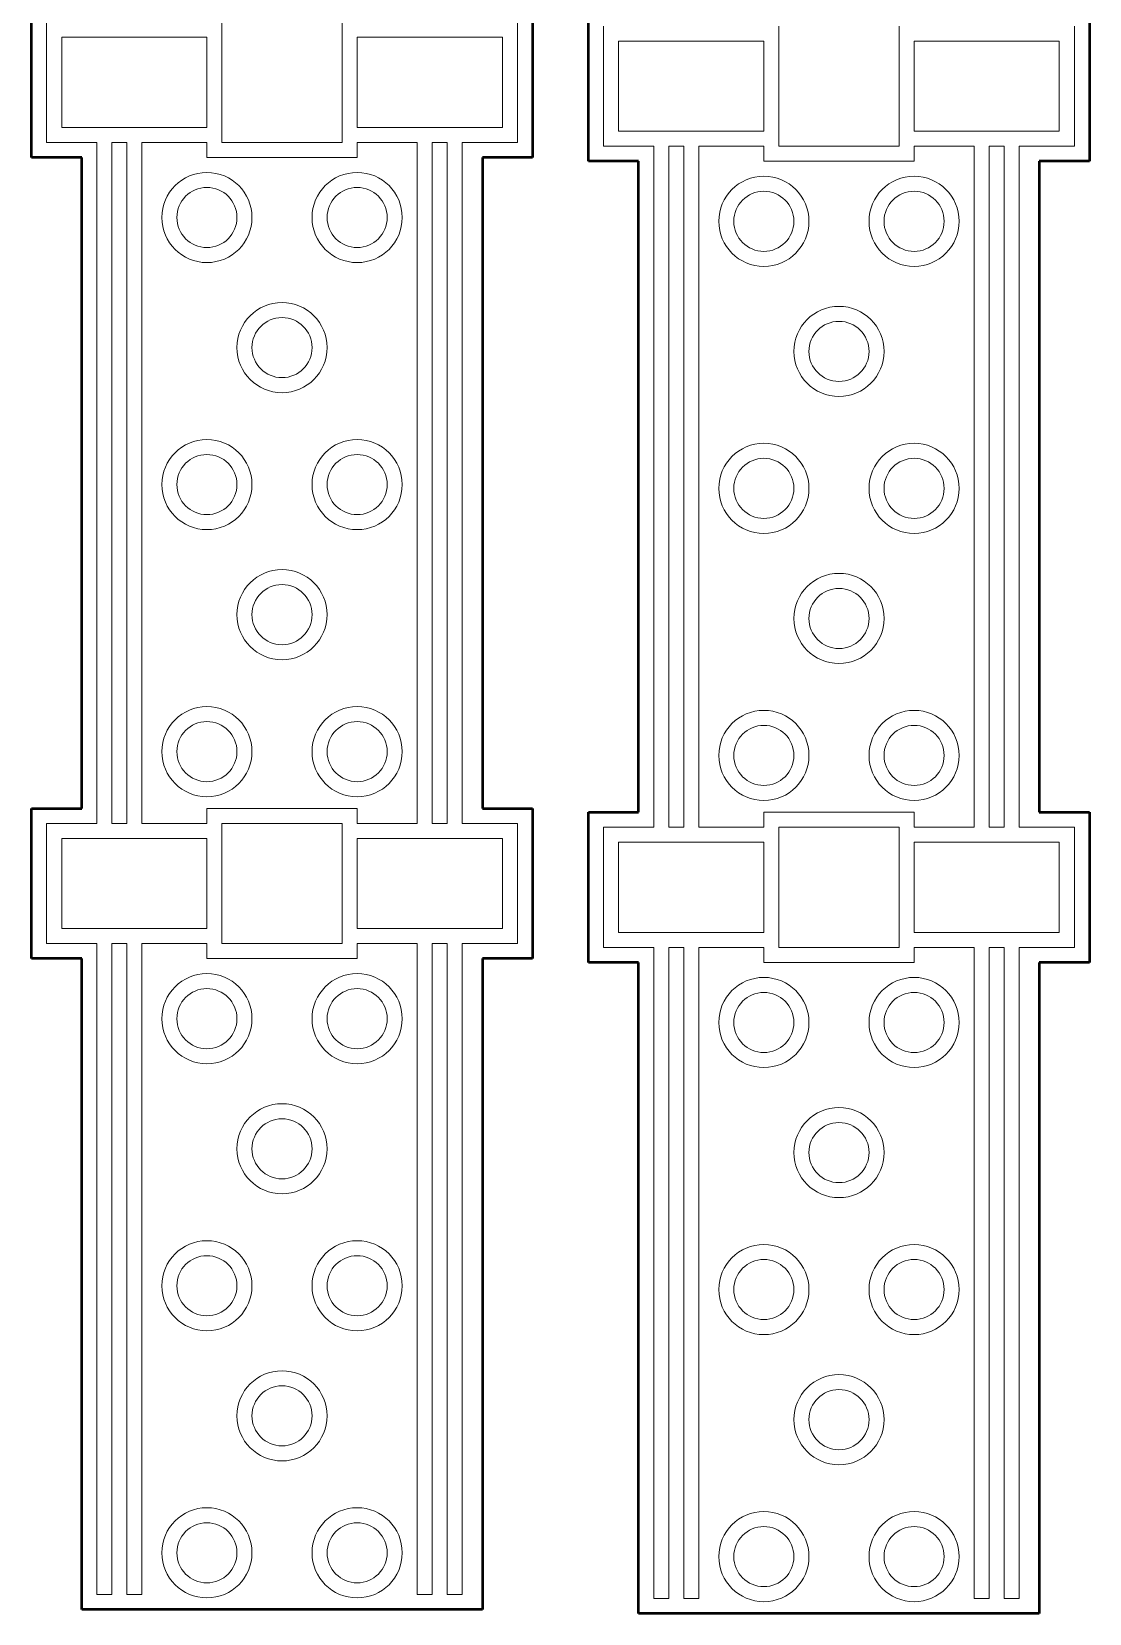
# Model space of a CAD drawing. Header units: millimetres. Extents: x -4457 to 5436, y 521 to 6420.
# Drawn here: x 2042 to 2253.2, y 954.3 to 1270.2 of the extents above; entities that cross this region are included whole.
import ezdxf

# ---------------------------------------------------------------- set-up
doc = ezdxf.new("R2010")
doc.units = ezdxf.units.MM
doc.header["$MEASUREMENT"] = 0
doc.layers.add('layer 1', color=7, linetype='Continuous')
doc.layers.add('layer 2', color=7, linetype='Continuous')

msp = doc.modelspace()

# ---------------------------------------------------------------- linework, layer by layer
at = {"layer": 'layer 1', "lineweight": 50}
for points in [[(2041.9773, 1245.059), (2041.9773, 1245.059), (2041.9773, 1275.059), (2041.9773, 1275.059)], [(2141.9773, 1275.059), (2141.9773, 1275.059), (2141.9773, 1245.059), (2141.9773, 1245.059)], [(2153.1939, 1244.2996), (2153.1939, 1244.2996), (2153.1939, 1274.2996), (2153.1939, 1274.2996)], [(2253.1939, 1274.2996), (2253.1939, 1274.2996), (2253.1939, 1244.2996), (2253.1939, 1244.2996)], [(2051.9773, 1245.059), (2051.9773, 1245.059), (2041.9773, 1245.059), (2041.9773, 1245.059)], [(2051.9773, 1115.059), (2051.9773, 1115.059), (2051.9773, 1245.059), (2051.9773, 1245.059)], [(2131.9773, 1245.059), (2131.9773, 1245.059), (2131.9773, 1115.059), (2131.9773, 1115.059)], [(2141.9773, 1245.059), (2141.9773, 1245.059), (2131.9773, 1245.059), (2131.9773, 1245.059)], [(2163.1939, 1244.2996), (2163.1939, 1244.2996), (2153.1939, 1244.2996), (2153.1939, 1244.2996)], [(2163.1939, 1114.2996), (2163.1939, 1114.2996), (2163.1939, 1244.2996), (2163.1939, 1244.2996)], [(2243.1939, 1244.2996), (2243.1939, 1244.2996), (2243.1939, 1114.2996), (2243.1939, 1114.2996)], [(2253.1939, 1244.2996), (2253.1939, 1244.2996), (2243.1939, 1244.2996), (2243.1939, 1244.2996)], [(2041.9773, 1115.059), (2041.9773, 1115.059), (2051.9773, 1115.059), (2051.9773, 1115.059)], [(2041.9773, 1085.059), (2041.9773, 1085.059), (2041.9773, 1115.059), (2041.9773, 1115.059)], [(2131.9773, 1115.059), (2131.9773, 1115.059), (2141.9773, 1115.059), (2141.9773, 1115.059)], [(2141.9773, 1115.059), (2141.9773, 1115.059), (2141.9773, 1085.059), (2141.9773, 1085.059)], [(2153.1939, 1114.2996), (2153.1939, 1114.2996), (2163.1939, 1114.2996), (2163.1939, 1114.2996)], [(2153.1939, 1084.2996), (2153.1939, 1084.2996), (2153.1939, 1114.2996), (2153.1939, 1114.2996)], [(2243.1939, 1114.2996), (2243.1939, 1114.2996), (2253.1939, 1114.2996), (2253.1939, 1114.2996)], [(2253.1939, 1114.2996), (2253.1939, 1114.2996), (2253.1939, 1084.2996), (2253.1939, 1084.2996)], [(2051.9773, 1085.059), (2051.9773, 1085.059), (2041.9773, 1085.059), (2041.9773, 1085.059)], [(2051.9773, 955.059), (2051.9773, 955.059), (2051.9773, 1085.059), (2051.9773, 1085.059)], [(2131.9773, 1085.059), (2131.9773, 1085.059), (2131.9773, 955.059), (2131.9773, 955.059)], [(2141.9773, 1085.059), (2141.9773, 1085.059), (2131.9773, 1085.059), (2131.9773, 1085.059)], [(2163.1939, 1084.2996), (2163.1939, 1084.2996), (2153.1939, 1084.2996), (2153.1939, 1084.2996)], [(2163.1939, 954.2996), (2163.1939, 954.2996), (2163.1939, 1084.2996), (2163.1939, 1084.2996)], [(2243.1939, 1084.2996), (2243.1939, 1084.2996), (2243.1939, 954.2996), (2243.1939, 954.2996)], [(2253.1939, 1084.2996), (2253.1939, 1084.2996), (2243.1939, 1084.2996), (2243.1939, 1084.2996)], [(2131.9773, 955.059), (2131.9773, 955.059), (2051.9773, 955.059), (2051.9773, 955.059)], [(2243.1939, 954.2996), (2243.1939, 954.2996), (2163.1939, 954.2996), (2163.1939, 954.2996)]]:
    msp.add_open_spline(points, degree=3, dxfattribs=at)
at = {"layer": 'layer 2', "color": 240, "lineweight": 9}
for points in [[(2044.9773, 1248.059), (2044.9773, 1248.059), (2044.9773, 1272.059), (2044.9773, 1272.059)], [(2079.9773, 1272.059), (2079.9773, 1272.059), (2079.9773, 1248.059), (2079.9773, 1248.059)], [(2103.9773, 1248.059), (2103.9773, 1248.059), (2103.9773, 1272.059), (2103.9773, 1272.059)], [(2138.9773, 1272.059), (2138.9773, 1272.059), (2138.9773, 1248.059), (2138.9773, 1248.059)], [(2156.1939, 1247.2996), (2156.1939, 1247.2996), (2156.1939, 1271.2996), (2156.1939, 1271.2996)], [(2191.1939, 1271.2996), (2191.1939, 1271.2996), (2191.1939, 1247.2996), (2191.1939, 1247.2996)], [(2215.1939, 1247.2996), (2215.1939, 1247.2996), (2215.1939, 1271.2996), (2215.1939, 1271.2996)], [(2250.1939, 1271.2996), (2250.1939, 1271.2996), (2250.1939, 1247.2996), (2250.1939, 1247.2996)], [(2047.9773, 1269.059), (2047.9773, 1269.059), (2047.9773, 1251.059), (2047.9773, 1251.059)], [(2076.9773, 1269.059), (2076.9773, 1269.059), (2047.9773, 1269.059), (2047.9773, 1269.059)], [(2076.9773, 1251.059), (2076.9773, 1251.059), (2076.9773, 1269.059), (2076.9773, 1269.059)], [(2106.9773, 1269.059), (2106.9773, 1269.059), (2106.9773, 1251.059), (2106.9773, 1251.059)], [(2135.9773, 1269.059), (2135.9773, 1269.059), (2106.9773, 1269.059), (2106.9773, 1269.059)], [(2135.9773, 1251.059), (2135.9773, 1251.059), (2135.9773, 1269.059), (2135.9773, 1269.059)], [(2159.1939, 1268.2996), (2159.1939, 1268.2996), (2159.1939, 1250.2996), (2159.1939, 1250.2996)], [(2188.1939, 1268.2996), (2188.1939, 1268.2996), (2159.1939, 1268.2996), (2159.1939, 1268.2996)], [(2188.1939, 1250.2996), (2188.1939, 1250.2996), (2188.1939, 1268.2996), (2188.1939, 1268.2996)], [(2218.1939, 1268.2996), (2218.1939, 1268.2996), (2218.1939, 1250.2996), (2218.1939, 1250.2996)], [(2247.1939, 1268.2996), (2247.1939, 1268.2996), (2218.1939, 1268.2996), (2218.1939, 1268.2996)], [(2247.1939, 1250.2996), (2247.1939, 1250.2996), (2247.1939, 1268.2996), (2247.1939, 1268.2996)], [(2047.9773, 1251.059), (2047.9773, 1251.059), (2076.9773, 1251.059), (2076.9773, 1251.059)], [(2106.9773, 1251.059), (2106.9773, 1251.059), (2135.9773, 1251.059), (2135.9773, 1251.059)], [(2054.9773, 1248.059), (2054.9773, 1248.059), (2044.9773, 1248.059), (2044.9773, 1248.059)], [(2054.9773, 1112.059), (2054.9773, 1112.059), (2054.9773, 1248.059), (2054.9773, 1248.059)], [(2060.9773, 1248.059), (2060.9773, 1248.059), (2057.9773, 1248.059), (2057.9773, 1248.059)], [(2057.9773, 1248.059), (2057.9773, 1248.059), (2057.9773, 1112.059), (2057.9773, 1112.059)], [(2060.9773, 1112.059), (2060.9773, 1112.059), (2060.9773, 1248.059), (2060.9773, 1248.059)], [(2063.9773, 1248.059), (2063.9773, 1248.059), (2063.9773, 1112.059), (2063.9773, 1112.059)], [(2076.9773, 1248.059), (2076.9773, 1248.059), (2063.9773, 1248.059), (2063.9773, 1248.059)], [(2076.9773, 1245.059), (2076.9773, 1245.059), (2076.9773, 1248.059), (2076.9773, 1248.059)], [(2079.9773, 1248.059), (2079.9773, 1248.059), (2103.9773, 1248.059), (2103.9773, 1248.059)], [(2118.9773, 1248.059), (2118.9773, 1248.059), (2106.9773, 1248.059), (2106.9773, 1248.059)], [(2106.9773, 1248.059), (2106.9773, 1248.059), (2106.9773, 1245.059), (2106.9773, 1245.059)], [(2118.9773, 1112.059), (2118.9773, 1112.059), (2118.9773, 1248.059), (2118.9773, 1248.059)], [(2124.9773, 1248.059), (2124.9773, 1248.059), (2121.9773, 1248.059), (2121.9773, 1248.059)], [(2121.9773, 1248.059), (2121.9773, 1248.059), (2121.9773, 1112.059), (2121.9773, 1112.059)], [(2124.9773, 1112.059), (2124.9773, 1112.059), (2124.9773, 1248.059), (2124.9773, 1248.059)], [(2138.9773, 1248.059), (2138.9773, 1248.059), (2127.9773, 1248.059), (2127.9773, 1248.059)], [(2127.9773, 1248.059), (2127.9773, 1248.059), (2127.9773, 1112.059), (2127.9773, 1112.059)], [(2159.1939, 1250.2996), (2159.1939, 1250.2996), (2188.1939, 1250.2996), (2188.1939, 1250.2996)], [(2218.1939, 1250.2996), (2218.1939, 1250.2996), (2247.1939, 1250.2996), (2247.1939, 1250.2996)], [(2106.9773, 1245.059), (2106.9773, 1245.059), (2076.9773, 1245.059), (2076.9773, 1245.059)], [(2166.1939, 1247.2996), (2166.1939, 1247.2996), (2156.1939, 1247.2996), (2156.1939, 1247.2996)], [(2166.1939, 1111.2996), (2166.1939, 1111.2996), (2166.1939, 1247.2996), (2166.1939, 1247.2996)], [(2172.1939, 1247.2996), (2172.1939, 1247.2996), (2169.1939, 1247.2996), (2169.1939, 1247.2996)], [(2169.1939, 1247.2996), (2169.1939, 1247.2996), (2169.1939, 1111.2996), (2169.1939, 1111.2996)], [(2172.1939, 1111.2996), (2172.1939, 1111.2996), (2172.1939, 1247.2996), (2172.1939, 1247.2996)], [(2175.1939, 1247.2996), (2175.1939, 1247.2996), (2175.1939, 1111.2996), (2175.1939, 1111.2996)], [(2188.1939, 1247.2996), (2188.1939, 1247.2996), (2175.1939, 1247.2996), (2175.1939, 1247.2996)], [(2188.1939, 1244.2996), (2188.1939, 1244.2996), (2188.1939, 1247.2996), (2188.1939, 1247.2996)], [(2191.1939, 1247.2996), (2191.1939, 1247.2996), (2215.1939, 1247.2996), (2215.1939, 1247.2996)], [(2230.1939, 1247.2996), (2230.1939, 1247.2996), (2218.1939, 1247.2996), (2218.1939, 1247.2996)], [(2218.1939, 1247.2996), (2218.1939, 1247.2996), (2218.1939, 1244.2996), (2218.1939, 1244.2996)], [(2230.1939, 1111.2996), (2230.1939, 1111.2996), (2230.1939, 1247.2996), (2230.1939, 1247.2996)], [(2236.1939, 1247.2996), (2236.1939, 1247.2996), (2233.1939, 1247.2996), (2233.1939, 1247.2996)], [(2233.1939, 1247.2996), (2233.1939, 1247.2996), (2233.1939, 1111.2996), (2233.1939, 1111.2996)], [(2236.1939, 1111.2996), (2236.1939, 1111.2996), (2236.1939, 1247.2996), (2236.1939, 1247.2996)], [(2250.1939, 1247.2996), (2250.1939, 1247.2996), (2239.1939, 1247.2996), (2239.1939, 1247.2996)], [(2239.1939, 1247.2996), (2239.1939, 1247.2996), (2239.1939, 1111.2996), (2239.1939, 1111.2996)], [(2218.1939, 1244.2996), (2218.1939, 1244.2996), (2188.1939, 1244.2996), (2188.1939, 1244.2996)], [(2076.9773, 1112.059), (2076.9773, 1112.059), (2076.9773, 1115.059), (2076.9773, 1115.059)], [(2076.9773, 1115.059), (2076.9773, 1115.059), (2106.9773, 1115.059), (2106.9773, 1115.059)], [(2106.9773, 1115.059), (2106.9773, 1115.059), (2106.9773, 1112.059), (2106.9773, 1112.059)], [(2044.9773, 1088.059), (2044.9773, 1088.059), (2044.9773, 1112.059), (2044.9773, 1112.059)], [(2044.9773, 1112.059), (2044.9773, 1112.059), (2054.9773, 1112.059), (2054.9773, 1112.059)], [(2057.9773, 1112.059), (2057.9773, 1112.059), (2060.9773, 1112.059), (2060.9773, 1112.059)], [(2063.9773, 1112.059), (2063.9773, 1112.059), (2076.9773, 1112.059), (2076.9773, 1112.059)], [(2079.9773, 1112.059), (2079.9773, 1112.059), (2079.9773, 1088.059), (2079.9773, 1088.059)], [(2103.9773, 1112.059), (2103.9773, 1112.059), (2079.9773, 1112.059), (2079.9773, 1112.059)], [(2103.9773, 1088.059), (2103.9773, 1088.059), (2103.9773, 1112.059), (2103.9773, 1112.059)], [(2106.9773, 1112.059), (2106.9773, 1112.059), (2118.9773, 1112.059), (2118.9773, 1112.059)], [(2121.9773, 1112.059), (2121.9773, 1112.059), (2124.9773, 1112.059), (2124.9773, 1112.059)], [(2127.9773, 1112.059), (2127.9773, 1112.059), (2138.9773, 1112.059), (2138.9773, 1112.059)], [(2138.9773, 1112.059), (2138.9773, 1112.059), (2138.9773, 1088.059), (2138.9773, 1088.059)], [(2188.1939, 1111.2996), (2188.1939, 1111.2996), (2188.1939, 1114.2996), (2188.1939, 1114.2996)], [(2188.1939, 1114.2996), (2188.1939, 1114.2996), (2218.1939, 1114.2996), (2218.1939, 1114.2996)], [(2218.1939, 1114.2996), (2218.1939, 1114.2996), (2218.1939, 1111.2996), (2218.1939, 1111.2996)], [(2047.9773, 1109.059), (2047.9773, 1109.059), (2047.9773, 1091.059), (2047.9773, 1091.059)], [(2076.9773, 1109.059), (2076.9773, 1109.059), (2047.9773, 1109.059), (2047.9773, 1109.059)], [(2076.9773, 1091.059), (2076.9773, 1091.059), (2076.9773, 1109.059), (2076.9773, 1109.059)], [(2106.9773, 1109.059), (2106.9773, 1109.059), (2106.9773, 1091.059), (2106.9773, 1091.059)], [(2135.9773, 1109.059), (2135.9773, 1109.059), (2106.9773, 1109.059), (2106.9773, 1109.059)], [(2135.9773, 1091.059), (2135.9773, 1091.059), (2135.9773, 1109.059), (2135.9773, 1109.059)], [(2156.1939, 1087.2996), (2156.1939, 1087.2996), (2156.1939, 1111.2996), (2156.1939, 1111.2996)], [(2156.1939, 1111.2996), (2156.1939, 1111.2996), (2166.1939, 1111.2996), (2166.1939, 1111.2996)], [(2169.1939, 1111.2996), (2169.1939, 1111.2996), (2172.1939, 1111.2996), (2172.1939, 1111.2996)], [(2175.1939, 1111.2996), (2175.1939, 1111.2996), (2188.1939, 1111.2996), (2188.1939, 1111.2996)], [(2191.1939, 1111.2996), (2191.1939, 1111.2996), (2191.1939, 1087.2996), (2191.1939, 1087.2996)], [(2215.1939, 1111.2996), (2215.1939, 1111.2996), (2191.1939, 1111.2996), (2191.1939, 1111.2996)], [(2215.1939, 1087.2996), (2215.1939, 1087.2996), (2215.1939, 1111.2996), (2215.1939, 1111.2996)], [(2218.1939, 1111.2996), (2218.1939, 1111.2996), (2230.1939, 1111.2996), (2230.1939, 1111.2996)], [(2233.1939, 1111.2996), (2233.1939, 1111.2996), (2236.1939, 1111.2996), (2236.1939, 1111.2996)], [(2239.1939, 1111.2996), (2239.1939, 1111.2996), (2250.1939, 1111.2996), (2250.1939, 1111.2996)], [(2250.1939, 1111.2996), (2250.1939, 1111.2996), (2250.1939, 1087.2996), (2250.1939, 1087.2996)], [(2159.1939, 1108.2996), (2159.1939, 1108.2996), (2159.1939, 1090.2996), (2159.1939, 1090.2996)], [(2188.1939, 1108.2996), (2188.1939, 1108.2996), (2159.1939, 1108.2996), (2159.1939, 1108.2996)], [(2188.1939, 1090.2996), (2188.1939, 1090.2996), (2188.1939, 1108.2996), (2188.1939, 1108.2996)], [(2218.1939, 1108.2996), (2218.1939, 1108.2996), (2218.1939, 1090.2996), (2218.1939, 1090.2996)], [(2247.1939, 1108.2996), (2247.1939, 1108.2996), (2218.1939, 1108.2996), (2218.1939, 1108.2996)], [(2247.1939, 1090.2996), (2247.1939, 1090.2996), (2247.1939, 1108.2996), (2247.1939, 1108.2996)], [(2047.9773, 1091.059), (2047.9773, 1091.059), (2076.9773, 1091.059), (2076.9773, 1091.059)], [(2106.9773, 1091.059), (2106.9773, 1091.059), (2135.9773, 1091.059), (2135.9773, 1091.059)], [(2159.1939, 1090.2996), (2159.1939, 1090.2996), (2188.1939, 1090.2996), (2188.1939, 1090.2996)], [(2218.1939, 1090.2996), (2218.1939, 1090.2996), (2247.1939, 1090.2996), (2247.1939, 1090.2996)], [(2054.9773, 1088.059), (2054.9773, 1088.059), (2044.9773, 1088.059), (2044.9773, 1088.059)], [(2054.9773, 958.059), (2054.9773, 958.059), (2054.9773, 1088.059), (2054.9773, 1088.059)], [(2060.9773, 1088.059), (2060.9773, 1088.059), (2057.9773, 1088.059), (2057.9773, 1088.059)], [(2057.9773, 1088.059), (2057.9773, 1088.059), (2057.9773, 958.059), (2057.9773, 958.059)], [(2060.9773, 958.059), (2060.9773, 958.059), (2060.9773, 1088.059), (2060.9773, 1088.059)], [(2076.9773, 1088.059), (2076.9773, 1088.059), (2063.9773, 1088.059), (2063.9773, 1088.059)], [(2063.9773, 1088.059), (2063.9773, 1088.059), (2063.9773, 958.059), (2063.9773, 958.059)], [(2076.9773, 1085.059), (2076.9773, 1085.059), (2076.9773, 1088.059), (2076.9773, 1088.059)], [(2079.9773, 1088.059), (2079.9773, 1088.059), (2103.9773, 1088.059), (2103.9773, 1088.059)], [(2118.9773, 1088.059), (2118.9773, 1088.059), (2106.9773, 1088.059), (2106.9773, 1088.059)], [(2106.9773, 1088.059), (2106.9773, 1088.059), (2106.9773, 1085.059), (2106.9773, 1085.059)], [(2118.9773, 958.059), (2118.9773, 958.059), (2118.9773, 1088.059), (2118.9773, 1088.059)], [(2124.9773, 1088.059), (2124.9773, 1088.059), (2121.9773, 1088.059), (2121.9773, 1088.059)], [(2121.9773, 1088.059), (2121.9773, 1088.059), (2121.9773, 958.059), (2121.9773, 958.059)], [(2124.9773, 958.059), (2124.9773, 958.059), (2124.9773, 1088.059), (2124.9773, 1088.059)], [(2138.9773, 1088.059), (2138.9773, 1088.059), (2127.9773, 1088.059), (2127.9773, 1088.059)], [(2127.9773, 1088.059), (2127.9773, 1088.059), (2127.9773, 958.059), (2127.9773, 958.059)], [(2166.1939, 1087.2996), (2166.1939, 1087.2996), (2156.1939, 1087.2996), (2156.1939, 1087.2996)], [(2166.1939, 957.2996), (2166.1939, 957.2996), (2166.1939, 1087.2996), (2166.1939, 1087.2996)], [(2172.1939, 1087.2996), (2172.1939, 1087.2996), (2169.1939, 1087.2996), (2169.1939, 1087.2996)], [(2169.1939, 1087.2996), (2169.1939, 1087.2996), (2169.1939, 957.2996), (2169.1939, 957.2996)], [(2172.1939, 957.2996), (2172.1939, 957.2996), (2172.1939, 1087.2996), (2172.1939, 1087.2996)], [(2188.1939, 1087.2996), (2188.1939, 1087.2996), (2175.1939, 1087.2996), (2175.1939, 1087.2996)], [(2175.1939, 1087.2996), (2175.1939, 1087.2996), (2175.1939, 957.2996), (2175.1939, 957.2996)], [(2188.1939, 1084.2996), (2188.1939, 1084.2996), (2188.1939, 1087.2996), (2188.1939, 1087.2996)], [(2191.1939, 1087.2996), (2191.1939, 1087.2996), (2215.1939, 1087.2996), (2215.1939, 1087.2996)], [(2230.1939, 1087.2996), (2230.1939, 1087.2996), (2218.1939, 1087.2996), (2218.1939, 1087.2996)], [(2218.1939, 1087.2996), (2218.1939, 1087.2996), (2218.1939, 1084.2996), (2218.1939, 1084.2996)], [(2230.1939, 957.2996), (2230.1939, 957.2996), (2230.1939, 1087.2996), (2230.1939, 1087.2996)], [(2236.1939, 1087.2996), (2236.1939, 1087.2996), (2233.1939, 1087.2996), (2233.1939, 1087.2996)], [(2233.1939, 1087.2996), (2233.1939, 1087.2996), (2233.1939, 957.2996), (2233.1939, 957.2996)], [(2236.1939, 957.2996), (2236.1939, 957.2996), (2236.1939, 1087.2996), (2236.1939, 1087.2996)], [(2250.1939, 1087.2996), (2250.1939, 1087.2996), (2239.1939, 1087.2996), (2239.1939, 1087.2996)], [(2239.1939, 1087.2996), (2239.1939, 1087.2996), (2239.1939, 957.2996), (2239.1939, 957.2996)], [(2106.9773, 1085.059), (2106.9773, 1085.059), (2076.9773, 1085.059), (2076.9773, 1085.059)], [(2218.1939, 1084.2996), (2218.1939, 1084.2996), (2188.1939, 1084.2996), (2188.1939, 1084.2996)], [(2057.9773, 958.059), (2057.9773, 958.059), (2054.9773, 958.059), (2054.9773, 958.059)], [(2063.9773, 958.059), (2063.9773, 958.059), (2060.9773, 958.059), (2060.9773, 958.059)], [(2121.9773, 958.059), (2121.9773, 958.059), (2118.9773, 958.059), (2118.9773, 958.059)], [(2127.9773, 958.059), (2127.9773, 958.059), (2124.9773, 958.059), (2124.9773, 958.059)], [(2169.1939, 957.2996), (2169.1939, 957.2996), (2166.1939, 957.2996), (2166.1939, 957.2996)], [(2175.1939, 957.2996), (2175.1939, 957.2996), (2172.1939, 957.2996), (2172.1939, 957.2996)], [(2233.1939, 957.2996), (2233.1939, 957.2996), (2230.1939, 957.2996), (2230.1939, 957.2996)], [(2239.1939, 957.2996), (2239.1939, 957.2996), (2236.1939, 957.2996), (2236.1939, 957.2996)]]:
    msp.add_open_spline(points, degree=3, dxfattribs=at)
for points in [[(2085.9773, 1233.059), (2085.9773, 1238.0296), (2081.9479, 1242.059), (2076.9773, 1242.059), (2076.9773, 1242.059), (2072.0068, 1242.059), (2067.9773, 1238.0296), (2067.9773, 1233.059), (2067.9773, 1233.059), (2067.9773, 1228.0885), (2072.0067, 1224.059), (2076.9773, 1224.059), (2076.9773, 1224.059), (2081.9478, 1224.059), (2085.9773, 1228.0884), (2085.9773, 1233.059)], [(2115.9773, 1233.059), (2115.9773, 1238.0296), (2111.9479, 1242.059), (2106.9773, 1242.059), (2106.9773, 1242.059), (2102.0068, 1242.059), (2097.9773, 1238.0296), (2097.9773, 1233.059), (2097.9773, 1233.059), (2097.9773, 1228.0885), (2102.0067, 1224.059), (2106.9773, 1224.059), (2106.9773, 1224.059), (2111.9478, 1224.059), (2115.9773, 1228.0884), (2115.9773, 1233.059)], [(2082.9773, 1233.059), (2082.9773, 1236.3727), (2080.291, 1239.059), (2076.9773, 1239.059), (2076.9773, 1239.059), (2073.6636, 1239.059), (2070.9773, 1236.3727), (2070.9773, 1233.059), (2070.9773, 1233.059), (2070.9773, 1229.7453), (2073.6636, 1227.059), (2076.9773, 1227.059), (2076.9773, 1227.059), (2080.291, 1227.059), (2082.9773, 1229.7453), (2082.9773, 1233.059)], [(2112.9773, 1233.059), (2112.9773, 1236.3727), (2110.291, 1239.059), (2106.9773, 1239.059), (2106.9773, 1239.059), (2103.6636, 1239.059), (2100.9773, 1236.3727), (2100.9773, 1233.059), (2100.9773, 1233.059), (2100.9773, 1229.7453), (2103.6636, 1227.059), (2106.9773, 1227.059), (2106.9773, 1227.059), (2110.291, 1227.059), (2112.9773, 1229.7453), (2112.9773, 1233.059)], [(2197.1939, 1232.2996), (2197.1939, 1237.2702), (2193.1644, 1241.2996), (2188.1939, 1241.2996), (2188.1939, 1241.2996), (2183.2233, 1241.2996), (2179.1939, 1237.2702), (2179.1939, 1232.2997), (2179.1939, 1232.2997), (2179.1938, 1227.3291), (2183.2233, 1223.2997), (2188.1938, 1223.2996), (2188.1938, 1223.2996), (2193.1644, 1223.2996), (2197.1938, 1227.329), (2197.1939, 1232.2996)], [(2194.1939, 1232.2996), (2194.1939, 1235.6133), (2191.5076, 1238.2996), (2188.1939, 1238.2996), (2188.1939, 1238.2996), (2184.8802, 1238.2996), (2182.1939, 1235.6134), (2182.1939, 1232.2997), (2182.1939, 1232.2997), (2182.1938, 1228.9859), (2184.8801, 1226.2996), (2188.1938, 1226.2996), (2188.1938, 1226.2996), (2191.5075, 1226.2996), (2194.1938, 1228.9859), (2194.1939, 1232.2996)], [(2227.1939, 1232.2996), (2227.1939, 1237.2702), (2223.1644, 1241.2996), (2218.1939, 1241.2996), (2218.1939, 1241.2996), (2213.2233, 1241.2996), (2209.1939, 1237.2702), (2209.1939, 1232.2997), (2209.1939, 1232.2997), (2209.1938, 1227.3291), (2213.2233, 1223.2997), (2218.1938, 1223.2996), (2218.1938, 1223.2996), (2223.1644, 1223.2996), (2227.1938, 1227.329), (2227.1939, 1232.2996)], [(2224.1939, 1232.2996), (2224.1939, 1235.6133), (2221.5076, 1238.2996), (2218.1939, 1238.2996), (2218.1939, 1238.2996), (2214.8802, 1238.2996), (2212.1939, 1235.6134), (2212.1939, 1232.2997), (2212.1939, 1232.2997), (2212.1938, 1228.9859), (2214.8801, 1226.2996), (2218.1938, 1226.2996), (2218.1938, 1226.2996), (2221.5075, 1226.2996), (2224.1938, 1228.9859), (2224.1939, 1232.2996)], [(2100.9773, 1207.0782), (2100.9773, 1212.0488), (2096.9479, 1216.0782), (2091.9773, 1216.0782), (2091.9773, 1216.0782), (2087.0068, 1216.0783), (2082.9773, 1212.0488), (2082.9773, 1207.0783), (2082.9773, 1207.0783), (2082.9773, 1202.1077), (2087.0067, 1198.0783), (2091.9773, 1198.0782), (2091.9773, 1198.0782), (2096.9478, 1198.0782), (2100.9773, 1202.1076), (2100.9773, 1207.0782)], [(2097.9773, 1207.0782), (2097.9773, 1210.392), (2095.291, 1213.0782), (2091.9773, 1213.0782), (2091.9773, 1213.0782), (2088.6636, 1213.0783), (2085.9773, 1210.392), (2085.9773, 1207.0783), (2085.9773, 1207.0783), (2085.9773, 1203.7646), (2088.6636, 1201.0783), (2091.9773, 1201.0782), (2091.9773, 1201.0782), (2095.291, 1201.0782), (2097.9773, 1203.7645), (2097.9773, 1207.0782)], [(2212.1939, 1206.3189), (2212.1939, 1211.2894), (2208.1644, 1215.3189), (2203.1939, 1215.3189), (2203.1939, 1215.3189), (2198.2233, 1215.3189), (2194.1939, 1211.2895), (2194.1939, 1206.3189), (2194.1939, 1206.3189), (2194.1938, 1201.3483), (2198.2233, 1197.3189), (2203.1938, 1197.3189), (2203.1938, 1197.3189), (2208.1644, 1197.3189), (2212.1938, 1201.3483), (2212.1939, 1206.3188)], [(2209.1939, 1206.3189), (2209.1939, 1209.6326), (2206.5076, 1212.3189), (2203.1939, 1212.3189), (2203.1939, 1212.3189), (2199.8802, 1212.3189), (2197.1939, 1209.6326), (2197.1939, 1206.3189), (2197.1939, 1206.3189), (2197.1938, 1203.0052), (2199.8801, 1200.3189), (2203.1938, 1200.3189), (2203.1938, 1200.3189), (2206.5075, 1200.3189), (2209.1938, 1203.0051), (2209.1939, 1206.3188)], [(2085.9773, 1179.7257), (2085.9773, 1184.6962), (2081.9479, 1188.7257), (2076.9773, 1188.7257), (2076.9773, 1188.7257), (2072.0068, 1188.7257), (2067.9773, 1184.6963), (2067.9773, 1179.7257), (2067.9773, 1179.7257), (2067.9773, 1174.7551), (2072.0067, 1170.7257), (2076.9773, 1170.7257), (2076.9773, 1170.7257), (2081.9478, 1170.7257), (2085.9773, 1174.7551), (2085.9773, 1179.7256)], [(2115.9773, 1179.7257), (2115.9773, 1184.6962), (2111.9479, 1188.7257), (2106.9773, 1188.7257), (2106.9773, 1188.7257), (2102.0068, 1188.7257), (2097.9773, 1184.6963), (2097.9773, 1179.7257), (2097.9773, 1179.7257), (2097.9773, 1174.7551), (2102.0067, 1170.7257), (2106.9773, 1170.7257), (2106.9773, 1170.7257), (2111.9478, 1170.7257), (2115.9773, 1174.7551), (2115.9773, 1179.7256)], [(2197.1939, 1178.9663), (2197.1939, 1183.9369), (2193.1644, 1187.9663), (2188.1939, 1187.9663), (2188.1939, 1187.9663), (2183.2233, 1187.9663), (2179.1939, 1183.9369), (2179.1939, 1178.9663), (2179.1939, 1178.9663), (2179.1938, 1173.9958), (2183.2233, 1169.9663), (2188.1938, 1169.9663), (2188.1938, 1169.9663), (2193.1644, 1169.9663), (2197.1938, 1173.9957), (2197.1939, 1178.9663)], [(2227.1939, 1178.9663), (2227.1939, 1183.9369), (2223.1644, 1187.9663), (2218.1939, 1187.9663), (2218.1939, 1187.9663), (2213.2233, 1187.9663), (2209.1939, 1183.9369), (2209.1939, 1178.9663), (2209.1939, 1178.9663), (2209.1938, 1173.9958), (2213.2233, 1169.9663), (2218.1938, 1169.9663), (2218.1938, 1169.9663), (2223.1644, 1169.9663), (2227.1938, 1173.9957), (2227.1939, 1178.9663)], [(2082.9773, 1179.7257), (2082.9773, 1183.0394), (2080.291, 1185.7257), (2076.9773, 1185.7257), (2076.9773, 1185.7257), (2073.6636, 1185.7257), (2070.9773, 1183.0394), (2070.9773, 1179.7257), (2070.9773, 1179.7257), (2070.9773, 1176.412), (2073.6636, 1173.7257), (2076.9773, 1173.7257), (2076.9773, 1173.7257), (2080.291, 1173.7257), (2082.9773, 1176.4119), (2082.9773, 1179.7256)], [(2112.9773, 1179.7257), (2112.9773, 1183.0394), (2110.291, 1185.7257), (2106.9773, 1185.7257), (2106.9773, 1185.7257), (2103.6636, 1185.7257), (2100.9773, 1183.0394), (2100.9773, 1179.7257), (2100.9773, 1179.7257), (2100.9773, 1176.412), (2103.6636, 1173.7257), (2106.9773, 1173.7257), (2106.9773, 1173.7257), (2110.291, 1173.7257), (2112.9773, 1176.4119), (2112.9773, 1179.7256)], [(2194.1939, 1178.9663), (2194.1939, 1182.28), (2191.5076, 1184.9663), (2188.1939, 1184.9663), (2188.1939, 1184.9663), (2184.8802, 1184.9663), (2182.1939, 1182.28), (2182.1939, 1178.9663), (2182.1939, 1178.9663), (2182.1938, 1175.6526), (2184.8801, 1172.9663), (2188.1938, 1172.9663), (2188.1938, 1172.9663), (2191.5075, 1172.9663), (2194.1938, 1175.6526), (2194.1939, 1178.9663)], [(2224.1939, 1178.9663), (2224.1939, 1182.28), (2221.5076, 1184.9663), (2218.1939, 1184.9663), (2218.1939, 1184.9663), (2214.8802, 1184.9663), (2212.1939, 1182.28), (2212.1939, 1178.9663), (2212.1939, 1178.9663), (2212.1938, 1175.6526), (2214.8801, 1172.9663), (2218.1938, 1172.9663), (2218.1938, 1172.9663), (2221.5075, 1172.9663), (2224.1938, 1175.6526), (2224.1939, 1178.9663)], [(2100.9773, 1153.7449), (2100.9773, 1158.7155), (2096.9479, 1162.7449), (2091.9773, 1162.7449), (2091.9773, 1162.7449), (2087.0068, 1162.7449), (2082.9773, 1158.7155), (2082.9773, 1153.7449), (2082.9773, 1153.7449), (2082.9773, 1148.7744), (2087.0067, 1144.7449), (2091.9773, 1144.7449), (2091.9773, 1144.7449), (2096.9478, 1144.7449), (2100.9773, 1148.7743), (2100.9773, 1153.7449)], [(2097.9773, 1153.7449), (2097.9773, 1157.0586), (2095.291, 1159.7449), (2091.9773, 1159.7449), (2091.9773, 1159.7449), (2088.6636, 1159.7449), (2085.9773, 1157.0586), (2085.9773, 1153.7449), (2085.9773, 1153.7449), (2085.9773, 1150.4312), (2088.6636, 1147.7449), (2091.9773, 1147.7449), (2091.9773, 1147.7449), (2095.291, 1147.7449), (2097.9773, 1150.4312), (2097.9773, 1153.7449)], [(2212.1939, 1152.9855), (2212.1939, 1157.9561), (2208.1644, 1161.9855), (2203.1939, 1161.9855), (2203.1939, 1161.9855), (2198.2233, 1161.9855), (2194.1939, 1157.9561), (2194.1939, 1152.9856), (2194.1939, 1152.9856), (2194.1938, 1148.015), (2198.2233, 1143.9856), (2203.1938, 1143.9855), (2203.1938, 1143.9855), (2208.1644, 1143.9855), (2212.1938, 1148.0149), (2212.1939, 1152.9855)], [(2209.1939, 1152.9855), (2209.1939, 1156.2992), (2206.5076, 1158.9855), (2203.1939, 1158.9855), (2203.1939, 1158.9855), (2199.8802, 1158.9855), (2197.1939, 1156.2993), (2197.1939, 1152.9856), (2197.1939, 1152.9856), (2197.1938, 1149.6719), (2199.8801, 1146.9856), (2203.1938, 1146.9855), (2203.1938, 1146.9855), (2206.5075, 1146.9855), (2209.1938, 1149.6718), (2209.1939, 1152.9855)], [(2085.9773, 1126.3923), (2085.9773, 1131.3629), (2081.9479, 1135.3923), (2076.9773, 1135.3923), (2076.9773, 1135.3923), (2072.0068, 1135.3924), (2067.9773, 1131.3629), (2067.9773, 1126.3924), (2067.9773, 1126.3924), (2067.9773, 1121.4218), (2072.0067, 1117.3924), (2076.9773, 1117.3923), (2076.9773, 1117.3923), (2081.9478, 1117.3923), (2085.9773, 1121.4217), (2085.9773, 1126.3923)], [(2115.9773, 1126.3923), (2115.9773, 1131.3629), (2111.9479, 1135.3923), (2106.9773, 1135.3923), (2106.9773, 1135.3923), (2102.0068, 1135.3924), (2097.9773, 1131.3629), (2097.9773, 1126.3924), (2097.9773, 1126.3924), (2097.9773, 1121.4218), (2102.0067, 1117.3924), (2106.9773, 1117.3923), (2106.9773, 1117.3923), (2111.9478, 1117.3923), (2115.9773, 1121.4217), (2115.9773, 1126.3923)], [(2197.1939, 1125.633), (2197.1939, 1130.6035), (2193.1644, 1134.633), (2188.1939, 1134.633), (2188.1939, 1134.633), (2183.2233, 1134.633), (2179.1939, 1130.6036), (2179.1939, 1125.633), (2179.1939, 1125.633), (2179.1938, 1120.6624), (2183.2233, 1116.633), (2188.1938, 1116.633), (2188.1938, 1116.633), (2193.1644, 1116.633), (2197.1938, 1120.6624), (2197.1939, 1125.6329)], [(2227.1939, 1125.633), (2227.1939, 1130.6035), (2223.1644, 1134.633), (2218.1939, 1134.633), (2218.1939, 1134.633), (2213.2233, 1134.633), (2209.1939, 1130.6036), (2209.1939, 1125.633), (2209.1939, 1125.633), (2209.1938, 1120.6624), (2213.2233, 1116.633), (2218.1938, 1116.633), (2218.1938, 1116.633), (2223.1644, 1116.633), (2227.1938, 1120.6624), (2227.1939, 1125.6329)], [(2082.9773, 1126.3923), (2082.9773, 1129.706), (2080.291, 1132.3923), (2076.9773, 1132.3923), (2076.9773, 1132.3923), (2073.6636, 1132.3923), (2070.9773, 1129.7061), (2070.9773, 1126.3924), (2070.9773, 1126.3924), (2070.9773, 1123.0787), (2073.6636, 1120.3924), (2076.9773, 1120.3923), (2076.9773, 1120.3923), (2080.291, 1120.3923), (2082.9773, 1123.0786), (2082.9773, 1126.3923)], [(2112.9773, 1126.3923), (2112.9773, 1129.706), (2110.291, 1132.3923), (2106.9773, 1132.3923), (2106.9773, 1132.3923), (2103.6636, 1132.3923), (2100.9773, 1129.7061), (2100.9773, 1126.3924), (2100.9773, 1126.3924), (2100.9773, 1123.0787), (2103.6636, 1120.3924), (2106.9773, 1120.3923), (2106.9773, 1120.3923), (2110.291, 1120.3923), (2112.9773, 1123.0786), (2112.9773, 1126.3923)], [(2194.1939, 1125.633), (2194.1939, 1128.9467), (2191.5076, 1131.633), (2188.1939, 1131.633), (2188.1939, 1131.633), (2184.8802, 1131.633), (2182.1939, 1128.9467), (2182.1939, 1125.633), (2182.1939, 1125.633), (2182.1938, 1122.3193), (2184.8801, 1119.633), (2188.1938, 1119.633), (2188.1938, 1119.633), (2191.5075, 1119.633), (2194.1938, 1122.3192), (2194.1939, 1125.6329)], [(2224.1939, 1125.633), (2224.1939, 1128.9467), (2221.5076, 1131.633), (2218.1939, 1131.633), (2218.1939, 1131.633), (2214.8802, 1131.633), (2212.1939, 1128.9467), (2212.1939, 1125.633), (2212.1939, 1125.633), (2212.1938, 1122.3193), (2214.8801, 1119.633), (2218.1938, 1119.633), (2218.1938, 1119.633), (2221.5075, 1119.633), (2224.1938, 1122.3192), (2224.1939, 1125.6329)], [(2085.9773, 1073.059), (2085.9773, 1078.0296), (2081.9479, 1082.059), (2076.9773, 1082.059), (2076.9773, 1082.059), (2072.0068, 1082.059), (2067.9773, 1078.0296), (2067.9773, 1073.059), (2067.9773, 1073.059), (2067.9773, 1068.0885), (2072.0067, 1064.059), (2076.9773, 1064.059), (2076.9773, 1064.059), (2081.9478, 1064.059), (2085.9773, 1068.0884), (2085.9773, 1073.059)], [(2115.9773, 1073.059), (2115.9773, 1078.0296), (2111.9479, 1082.059), (2106.9773, 1082.059), (2106.9773, 1082.059), (2102.0068, 1082.059), (2097.9773, 1078.0296), (2097.9773, 1073.059), (2097.9773, 1073.059), (2097.9773, 1068.0885), (2102.0067, 1064.059), (2106.9773, 1064.059), (2106.9773, 1064.059), (2111.9478, 1064.059), (2115.9773, 1068.0884), (2115.9773, 1073.059)], [(2197.1939, 1072.2996), (2197.1939, 1077.2702), (2193.1644, 1081.2996), (2188.1939, 1081.2996), (2188.1939, 1081.2996), (2183.2233, 1081.2996), (2179.1939, 1077.2702), (2179.1939, 1072.2997), (2179.1939, 1072.2997), (2179.1938, 1067.3291), (2183.2233, 1063.2997), (2188.1938, 1063.2996), (2188.1938, 1063.2996), (2193.1644, 1063.2996), (2197.1938, 1067.329), (2197.1939, 1072.2996)], [(2227.1939, 1072.2996), (2227.1939, 1077.2702), (2223.1644, 1081.2996), (2218.1939, 1081.2996), (2218.1939, 1081.2996), (2213.2233, 1081.2996), (2209.1939, 1077.2702), (2209.1939, 1072.2997), (2209.1939, 1072.2997), (2209.1938, 1067.3291), (2213.2233, 1063.2997), (2218.1938, 1063.2996), (2218.1938, 1063.2996), (2223.1644, 1063.2996), (2227.1938, 1067.329), (2227.1939, 1072.2996)], [(2082.9773, 1073.059), (2082.9773, 1076.3727), (2080.291, 1079.059), (2076.9773, 1079.059), (2076.9773, 1079.059), (2073.6636, 1079.059), (2070.9773, 1076.3727), (2070.9773, 1073.059), (2070.9773, 1073.059), (2070.9773, 1069.7453), (2073.6636, 1067.059), (2076.9773, 1067.059), (2076.9773, 1067.059), (2080.291, 1067.059), (2082.9773, 1069.7453), (2082.9773, 1073.059)], [(2112.9773, 1073.059), (2112.9773, 1076.3727), (2110.291, 1079.059), (2106.9773, 1079.059), (2106.9773, 1079.059), (2103.6636, 1079.059), (2100.9773, 1076.3727), (2100.9773, 1073.059), (2100.9773, 1073.059), (2100.9773, 1069.7453), (2103.6636, 1067.059), (2106.9773, 1067.059), (2106.9773, 1067.059), (2110.291, 1067.059), (2112.9773, 1069.7453), (2112.9773, 1073.059)], [(2194.1939, 1072.2996), (2194.1939, 1075.6133), (2191.5076, 1078.2996), (2188.1939, 1078.2996), (2188.1939, 1078.2996), (2184.8802, 1078.2996), (2182.1939, 1075.6134), (2182.1939, 1072.2997), (2182.1939, 1072.2997), (2182.1938, 1068.9859), (2184.8801, 1066.2996), (2188.1938, 1066.2996), (2188.1938, 1066.2996), (2191.5075, 1066.2996), (2194.1938, 1068.9859), (2194.1939, 1072.2996)], [(2224.1939, 1072.2996), (2224.1939, 1075.6133), (2221.5076, 1078.2996), (2218.1939, 1078.2996), (2218.1939, 1078.2996), (2214.8802, 1078.2996), (2212.1939, 1075.6134), (2212.1939, 1072.2997), (2212.1939, 1072.2997), (2212.1938, 1068.9859), (2214.8801, 1066.2996), (2218.1938, 1066.2996), (2218.1938, 1066.2996), (2221.5075, 1066.2996), (2224.1938, 1068.9859), (2224.1939, 1072.2996)], [(2100.9773, 1047.0782), (2100.9773, 1052.0488), (2096.9479, 1056.0782), (2091.9773, 1056.0782), (2091.9773, 1056.0782), (2087.0068, 1056.0783), (2082.9773, 1052.0488), (2082.9773, 1047.0783), (2082.9773, 1047.0783), (2082.9773, 1042.1077), (2087.0067, 1038.0783), (2091.9773, 1038.0782), (2091.9773, 1038.0782), (2096.9478, 1038.0782), (2100.9773, 1042.1076), (2100.9773, 1047.0782)], [(2212.1939, 1046.3189), (2212.1939, 1051.2894), (2208.1644, 1055.3189), (2203.1939, 1055.3189), (2203.1939, 1055.3189), (2198.2233, 1055.3189), (2194.1939, 1051.2895), (2194.1939, 1046.3189), (2194.1939, 1046.3189), (2194.1938, 1041.3483), (2198.2233, 1037.3189), (2203.1938, 1037.3189), (2203.1938, 1037.3189), (2208.1644, 1037.3189), (2212.1938, 1041.3483), (2212.1939, 1046.3188)], [(2097.9773, 1047.0782), (2097.9773, 1050.392), (2095.291, 1053.0782), (2091.9773, 1053.0782), (2091.9773, 1053.0782), (2088.6636, 1053.0783), (2085.9773, 1050.392), (2085.9773, 1047.0783), (2085.9773, 1047.0783), (2085.9773, 1043.7646), (2088.6636, 1041.0783), (2091.9773, 1041.0782), (2091.9773, 1041.0782), (2095.291, 1041.0782), (2097.9773, 1043.7645), (2097.9773, 1047.0782)], [(2209.1939, 1046.3189), (2209.1939, 1049.6326), (2206.5076, 1052.3189), (2203.1939, 1052.3189), (2203.1939, 1052.3189), (2199.8802, 1052.3189), (2197.1939, 1049.6326), (2197.1939, 1046.3189), (2197.1939, 1046.3189), (2197.1938, 1043.0052), (2199.8801, 1040.3189), (2203.1938, 1040.3189), (2203.1938, 1040.3189), (2206.5075, 1040.3189), (2209.1938, 1043.0051), (2209.1939, 1046.3188)], [(2085.9773, 1019.7257), (2085.9773, 1024.6962), (2081.9479, 1028.7257), (2076.9773, 1028.7257), (2076.9773, 1028.7257), (2072.0068, 1028.7257), (2067.9773, 1024.6963), (2067.9773, 1019.7257), (2067.9773, 1019.7257), (2067.9773, 1014.7551), (2072.0067, 1010.7257), (2076.9773, 1010.7257), (2076.9773, 1010.7257), (2081.9478, 1010.7257), (2085.9773, 1014.7551), (2085.9773, 1019.7256)], [(2115.9773, 1019.7257), (2115.9773, 1024.6962), (2111.9479, 1028.7257), (2106.9773, 1028.7257), (2106.9773, 1028.7257), (2102.0068, 1028.7257), (2097.9773, 1024.6963), (2097.9773, 1019.7257), (2097.9773, 1019.7257), (2097.9773, 1014.7551), (2102.0067, 1010.7257), (2106.9773, 1010.7257), (2106.9773, 1010.7257), (2111.9478, 1010.7257), (2115.9773, 1014.7551), (2115.9773, 1019.7256)], [(2197.1939, 1018.9663), (2197.1939, 1023.9369), (2193.1644, 1027.9663), (2188.1939, 1027.9663), (2188.1939, 1027.9663), (2183.2233, 1027.9663), (2179.1939, 1023.9369), (2179.1939, 1018.9663), (2179.1939, 1018.9663), (2179.1938, 1013.9958), (2183.2233, 1009.9663), (2188.1938, 1009.9663), (2188.1938, 1009.9663), (2193.1644, 1009.9663), (2197.1938, 1013.9957), (2197.1939, 1018.9663)], [(2227.1939, 1018.9663), (2227.1939, 1023.9369), (2223.1644, 1027.9663), (2218.1939, 1027.9663), (2218.1939, 1027.9663), (2213.2233, 1027.9663), (2209.1939, 1023.9369), (2209.1939, 1018.9663), (2209.1939, 1018.9663), (2209.1938, 1013.9958), (2213.2233, 1009.9663), (2218.1938, 1009.9663), (2218.1938, 1009.9663), (2223.1644, 1009.9663), (2227.1938, 1013.9957), (2227.1939, 1018.9663)], [(2082.9773, 1019.7257), (2082.9773, 1023.0394), (2080.291, 1025.7257), (2076.9773, 1025.7257), (2076.9773, 1025.7257), (2073.6636, 1025.7257), (2070.9773, 1023.0394), (2070.9773, 1019.7257), (2070.9773, 1019.7257), (2070.9773, 1016.412), (2073.6636, 1013.7257), (2076.9773, 1013.7257), (2076.9773, 1013.7257), (2080.291, 1013.7257), (2082.9773, 1016.4119), (2082.9773, 1019.7256)], [(2112.9773, 1019.7257), (2112.9773, 1023.0394), (2110.291, 1025.7257), (2106.9773, 1025.7257), (2106.9773, 1025.7257), (2103.6636, 1025.7257), (2100.9773, 1023.0394), (2100.9773, 1019.7257), (2100.9773, 1019.7257), (2100.9773, 1016.412), (2103.6636, 1013.7257), (2106.9773, 1013.7257), (2106.9773, 1013.7257), (2110.291, 1013.7257), (2112.9773, 1016.4119), (2112.9773, 1019.7256)], [(2194.1939, 1018.9663), (2194.1939, 1022.28), (2191.5076, 1024.9663), (2188.1939, 1024.9663), (2188.1939, 1024.9663), (2184.8802, 1024.9663), (2182.1939, 1022.28), (2182.1939, 1018.9663), (2182.1939, 1018.9663), (2182.1938, 1015.6526), (2184.8801, 1012.9663), (2188.1938, 1012.9663), (2188.1938, 1012.9663), (2191.5075, 1012.9663), (2194.1938, 1015.6526), (2194.1939, 1018.9663)], [(2224.1939, 1018.9663), (2224.1939, 1022.28), (2221.5076, 1024.9663), (2218.1939, 1024.9663), (2218.1939, 1024.9663), (2214.8802, 1024.9663), (2212.1939, 1022.28), (2212.1939, 1018.9663), (2212.1939, 1018.9663), (2212.1938, 1015.6526), (2214.8801, 1012.9663), (2218.1938, 1012.9663), (2218.1938, 1012.9663), (2221.5075, 1012.9663), (2224.1938, 1015.6526), (2224.1939, 1018.9663)], [(2100.9773, 993.7449), (2100.9773, 998.7155), (2096.9479, 1002.7449), (2091.9773, 1002.7449), (2091.9773, 1002.7449), (2087.0068, 1002.7449), (2082.9773, 998.7155), (2082.9773, 993.7449), (2082.9773, 993.7449), (2082.9773, 988.7744), (2087.0067, 984.7449), (2091.9773, 984.7449), (2091.9773, 984.7449), (2096.9478, 984.7449), (2100.9773, 988.7743), (2100.9773, 993.7449)], [(2212.1939, 992.9855), (2212.1939, 997.9561), (2208.1644, 1001.9855), (2203.1939, 1001.9855), (2203.1939, 1001.9855), (2198.2233, 1001.9855), (2194.1939, 997.9561), (2194.1939, 992.9856), (2194.1939, 992.9856), (2194.1938, 988.015), (2198.2233, 983.9856), (2203.1938, 983.9855), (2203.1938, 983.9855), (2208.1644, 983.9855), (2212.1938, 988.0149), (2212.1939, 992.9855)], [(2097.9773, 993.7449), (2097.9773, 997.0586), (2095.291, 999.7449), (2091.9773, 999.7449), (2091.9773, 999.7449), (2088.6636, 999.7449), (2085.9773, 997.0586), (2085.9773, 993.7449), (2085.9773, 993.7449), (2085.9773, 990.4312), (2088.6636, 987.7449), (2091.9773, 987.7449), (2091.9773, 987.7449), (2095.291, 987.7449), (2097.9773, 990.4312), (2097.9773, 993.7449)], [(2209.1939, 992.9855), (2209.1939, 996.2992), (2206.5076, 998.9855), (2203.1939, 998.9855), (2203.1939, 998.9855), (2199.8802, 998.9855), (2197.1939, 996.2993), (2197.1939, 992.9856), (2197.1939, 992.9856), (2197.1938, 989.6719), (2199.8801, 986.9856), (2203.1938, 986.9855), (2203.1938, 986.9855), (2206.5075, 986.9855), (2209.1938, 989.6718), (2209.1939, 992.9855)], [(2085.9773, 966.3923), (2085.9773, 971.3629), (2081.9479, 975.3923), (2076.9773, 975.3923), (2076.9773, 975.3923), (2072.0068, 975.3924), (2067.9773, 971.3629), (2067.9773, 966.3924), (2067.9773, 966.3924), (2067.9773, 961.4218), (2072.0067, 957.3924), (2076.9773, 957.3923), (2076.9773, 957.3923), (2081.9478, 957.3923), (2085.9773, 961.4217), (2085.9773, 966.3923)], [(2115.9773, 966.3923), (2115.9773, 971.3629), (2111.9479, 975.3923), (2106.9773, 975.3923), (2106.9773, 975.3923), (2102.0068, 975.3924), (2097.9773, 971.3629), (2097.9773, 966.3924), (2097.9773, 966.3924), (2097.9773, 961.4218), (2102.0067, 957.3924), (2106.9773, 957.3923), (2106.9773, 957.3923), (2111.9478, 957.3923), (2115.9773, 961.4217), (2115.9773, 966.3923)], [(2197.1939, 965.633), (2197.1939, 970.6035), (2193.1644, 974.633), (2188.1939, 974.633), (2188.1939, 974.633), (2183.2233, 974.633), (2179.1939, 970.6036), (2179.1939, 965.633), (2179.1939, 965.633), (2179.1938, 960.6624), (2183.2233, 956.633), (2188.1938, 956.633), (2188.1938, 956.633), (2193.1644, 956.633), (2197.1938, 960.6624), (2197.1939, 965.6329)], [(2227.1939, 965.633), (2227.1939, 970.6035), (2223.1644, 974.633), (2218.1939, 974.633), (2218.1939, 974.633), (2213.2233, 974.633), (2209.1939, 970.6036), (2209.1939, 965.633), (2209.1939, 965.633), (2209.1938, 960.6624), (2213.2233, 956.633), (2218.1938, 956.633), (2218.1938, 956.633), (2223.1644, 956.633), (2227.1938, 960.6624), (2227.1939, 965.6329)], [(2082.9773, 966.3923), (2082.9773, 969.706), (2080.291, 972.3923), (2076.9773, 972.3923), (2076.9773, 972.3923), (2073.6636, 972.3923), (2070.9773, 969.7061), (2070.9773, 966.3924), (2070.9773, 966.3924), (2070.9773, 963.0787), (2073.6636, 960.3924), (2076.9773, 960.3923), (2076.9773, 960.3923), (2080.291, 960.3923), (2082.9773, 963.0786), (2082.9773, 966.3923)], [(2112.9773, 966.3923), (2112.9773, 969.706), (2110.291, 972.3923), (2106.9773, 972.3923), (2106.9773, 972.3923), (2103.6636, 972.3923), (2100.9773, 969.7061), (2100.9773, 966.3924), (2100.9773, 966.3924), (2100.9773, 963.0787), (2103.6636, 960.3924), (2106.9773, 960.3923), (2106.9773, 960.3923), (2110.291, 960.3923), (2112.9773, 963.0786), (2112.9773, 966.3923)], [(2194.1939, 965.633), (2194.1939, 968.9467), (2191.5076, 971.633), (2188.1939, 971.633), (2188.1939, 971.633), (2184.8802, 971.633), (2182.1939, 968.9467), (2182.1939, 965.633), (2182.1939, 965.633), (2182.1938, 962.3193), (2184.8801, 959.633), (2188.1938, 959.633), (2188.1938, 959.633), (2191.5075, 959.633), (2194.1938, 962.3192), (2194.1939, 965.6329)], [(2224.1939, 965.633), (2224.1939, 968.9467), (2221.5076, 971.633), (2218.1939, 971.633), (2218.1939, 971.633), (2214.8802, 971.633), (2212.1939, 968.9467), (2212.1939, 965.633), (2212.1939, 965.633), (2212.1938, 962.3193), (2214.8801, 959.633), (2218.1938, 959.633), (2218.1938, 959.633), (2221.5075, 959.633), (2224.1938, 962.3192), (2224.1939, 965.6329)]]:
    msp.add_open_spline(points, degree=3, knots=[0, 0, 0, 0, 0.2, 0.2, 0.2, 0.2, 0.4, 0.4, 0.4, 0.4, 0.6, 0.6, 0.6, 0.6, 1, 1, 1, 1], dxfattribs=at)

doc.saveas('drawing.dxf')
